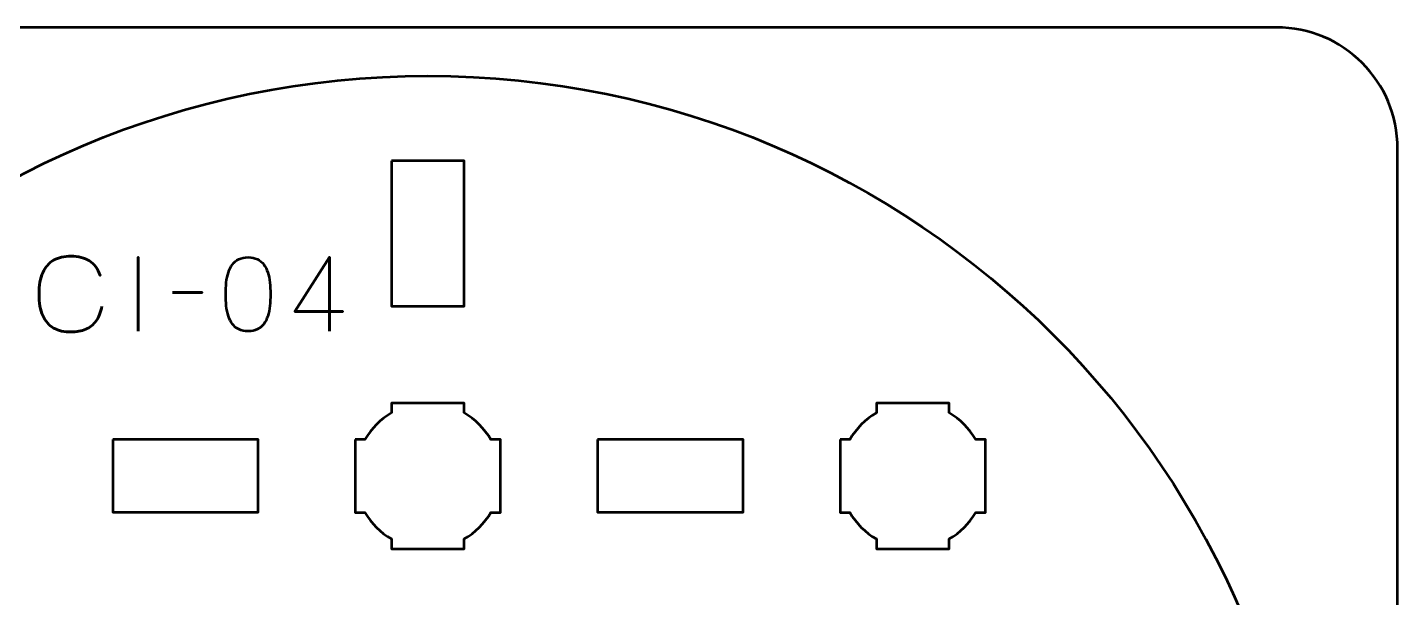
# Model space of a CAD drawing. Header units: centimetres. Extents: x -21.1 to 0, y -29.7 to 0.
# Drawn here: x -5.65 to 0, y -2.35 to 0 of the extents above; entities that cross this region are included whole.
import ezdxf

# ---------------------------------------------------------------- set-up
doc = ezdxf.new("R2010")
doc.units = ezdxf.units.CM
doc.header["$MEASUREMENT"] = 0
doc.layers.add('Layer 1', color=7, linetype='Continuous')

msp = doc.modelspace()

# ---------------------------------------------------------------- linework, layer by layer
at = {"layer": 'Layer 1', "color": 3, "lineweight": 53}
msp.add_ellipse((-4, -3.85), major_axis=(0, 3.65), ratio=1, dxfattribs=at)
at = {"layer": 'Layer 1', "color": 1, "lineweight": 53}
msp.add_open_spline([(-21.00003, -29.19995), (-21.00003, -29.19995), (-21.00003, -2.29992), (-21.00003, -2.29992), (-21.00003, -2.29992), (-21.00003, -2.21709), (-20.93286, -2.14992), (-20.85003, -2.14992), (-20.85003, -2.14992), (-20.7672, -2.14992), (-20.70003, -2.08275), (-20.70003, -1.99992), (-20.70003, -1.99992), (-20.70003, -1.91709), (-20.7672, -1.84992), (-20.85003, -1.84992), (-20.85003, -1.84992), (-20.93286, -1.84992), (-21.00003, -1.78275), (-21.00003, -1.69992), (-21.00003, -1.69992), (-21.00003, -1.61709), (-20.93286, -1.54992), (-20.85003, -1.54992), (-20.85003, -1.54992), (-20.7672, -1.54992), (-20.70003, -1.48275), (-20.70003, -1.39992), (-20.70003, -1.39992), (-20.70003, -1.31709), (-20.7672, -1.24992), (-20.85003, -1.24992), (-20.85003, -1.24992), (-20.93286, -1.24992), (-21.00003, -1.18275), (-21.00003, -1.09992), (-21.00003, -1.09992), (-21.00003, -1.09992), (-21.00003, -0.49992), (-21.00003, -0.49992), (-21.00003, -0.49992), (-21.00003, -0.22295), (-20.77694, 0.00004), (-20.49994, 0.00004), (-20.49994, 0.00004), (-20.49994, 0.00004), (-0.50008, 0.00004), (-0.50008, 0.00004), (-0.50008, 0.00004), (-0.22294, 0.00004), (0.00002, -0.22295), (0.00002, -0.49992), (0.00002, -0.49992), (0.00002, -0.49992), (0.00002, -29.19995), (0.00002, -29.19995), (0.00002, -29.19995), (0.00002, -29.47695), (-0.22294, -29.70004), (-0.50008, -29.70004), (-0.50008, -29.70004), (-0.50008, -29.70004), (-20.49994, -29.70004), (-20.49994, -29.70004), (-20.49994, -29.70004), (-20.77694, -29.70004), (-21.00003, -29.47695), (-21.00003, -29.19995)], degree=3, knots=[0, 0, 0, 0, 0.0588235, 0.0588235, 0.0588235, 0.0588235, 0.1176471, 0.1176471, 0.1176471, 0.1176471, 0.1764706, 0.1764706, 0.1764706, 0.1764706, 0.2352941, 0.2352941, 0.2352941, 0.2352941, 0.2941176, 0.2941176, 0.2941176, 0.2941176, 0.3529412, 0.3529412, 0.3529412, 0.3529412, 0.4117647, 0.4117647, 0.4117647, 0.4117647, 0.4705882, 0.4705882, 0.4705882, 0.4705882, 0.5294118, 0.5294118, 0.5294118, 0.5294118, 0.5882353, 0.5882353, 0.5882353, 0.5882353, 0.6470588, 0.6470588, 0.6470588, 0.6470588, 0.7058824, 0.7058824, 0.7058824, 0.7058824, 0.7647059, 0.7647059, 0.7647059, 0.7647059, 0.8235294, 0.8235294, 0.8235294, 0.8235294, 0.8823529, 0.8823529, 0.8823529, 0.8823529, 0.9411765, 0.9411765, 0.9411765, 0.9411765, 1, 1, 1, 1], dxfattribs=at)
at = {"layer": 'Layer 1', "lineweight": 53}
for points, knots in [([(-4.15004, -0.54995), (-4.15004, -0.54995), (-3.85004, -0.54995), (-3.85004, -0.54995), (-3.85004, -0.54995), (-3.85004, -0.54995), (-3.85004, -1.14995), (-3.85004, -1.14995), (-3.85004, -1.14995), (-3.85004, -1.14995), (-4.15004, -1.14995), (-4.15004, -1.14995), (-4.15004, -1.14995), (-4.15004, -1.14995), (-4.15004, -0.54995), (-4.15004, -0.54995)], [0, 0, 0, 0, 0.25, 0.25, 0.25, 0.25, 0.5, 0.5, 0.5, 0.5, 0.75, 0.75, 0.75, 0.75, 1, 1, 1, 1]), ([(-4.3, -1.69994), (-4.3, -1.69994), (-4.2598, -1.69994), (-4.2598, -1.69994), (-4.2598, -1.69994), (-4.23347, -1.65442), (-4.19551, -1.61649), (-4.15, -1.59016), (-4.15, -1.59016), (-4.15, -1.59016), (-4.15, -1.54994), (-4.15, -1.54994), (-4.15, -1.54994), (-4.15, -1.54994), (-3.85, -1.54994), (-3.85, -1.54994), (-3.85, -1.54994), (-3.85, -1.54994), (-3.85, -1.59013), (-3.85, -1.59013), (-3.85, -1.59013), (-3.80447, -1.61646), (-3.76648, -1.65441), (-3.74012, -1.69994), (-3.74012, -1.69994), (-3.74012, -1.69994), (-3.7, -1.69994), (-3.7, -1.69994), (-3.7, -1.69994), (-3.7, -1.69994), (-3.7, -1.84536), (-3.7, -1.84536), (-3.7, -1.84536), (-3.7, -1.84536), (-3.69994, -1.85001), (-3.69994, -1.85001), (-3.69994, -1.85001), (-3.69994, -1.85001), (-3.7, -1.85465), (-3.7, -1.85465), (-3.7, -1.85465), (-3.7, -1.85465), (-3.7, -1.99994), (-3.7, -1.99994), (-3.7, -1.99994), (-3.7, -1.99994), (-3.74007, -1.99994), (-3.74007, -1.99994), (-3.74007, -1.99994), (-3.76642, -2.04551), (-3.80442, -2.08352), (-3.85, -2.10988), (-3.85, -2.10988), (-3.85, -2.10988), (-3.85, -2.14994), (-3.85, -2.14994), (-3.85, -2.14994), (-3.85, -2.14994), (-3.99328, -2.14994), (-3.99328, -2.14994), (-3.99328, -2.14994), (-3.99328, -2.14994), (-3.99995, -2.15002), (-3.99995, -2.15002), (-3.99995, -2.15002), (-3.99995, -2.15002), (-4.00663, -2.14994), (-4.00663, -2.14994), (-4.00663, -2.14994), (-4.00663, -2.14994), (-4.15, -2.14994), (-4.15, -2.14994), (-4.15, -2.14994), (-4.15, -2.14994), (-4.15, -2.10984), (-4.15, -2.10984), (-4.15, -2.10984), (-4.19554, -2.08348), (-4.23352, -2.04549), (-4.25985, -1.99994), (-4.25985, -1.99994), (-4.25985, -1.99994), (-4.3, -1.99994), (-4.3, -1.99994), (-4.3, -1.99994), (-4.3, -1.99994), (-4.3, -1.69994), (-4.3, -1.69994)], [0, 0, 0, 0, 0.0454545, 0.0454545, 0.0454545, 0.0454545, 0.0909091, 0.0909091, 0.0909091, 0.0909091, 0.1363636, 0.1363636, 0.1363636, 0.1363636, 0.1818182, 0.1818182, 0.1818182, 0.1818182, 0.2272727, 0.2272727, 0.2272727, 0.2272727, 0.2727273, 0.2727273, 0.2727273, 0.2727273, 0.3181818, 0.3181818, 0.3181818, 0.3181818, 0.3636364, 0.3636364, 0.3636364, 0.3636364, 0.4090909, 0.4090909, 0.4090909, 0.4090909, 0.4545455, 0.4545455, 0.4545455, 0.4545455, 0.5, 0.5, 0.5, 0.5, 0.5454545, 0.5454545, 0.5454545, 0.5454545, 0.5909091, 0.5909091, 0.5909091, 0.5909091, 0.6363636, 0.6363636, 0.6363636, 0.6363636, 0.6818182, 0.6818182, 0.6818182, 0.6818182, 0.7272727, 0.7272727, 0.7272727, 0.7272727, 0.7727273, 0.7727273, 0.7727273, 0.7727273, 0.8181818, 0.8181818, 0.8181818, 0.8181818, 0.8636364, 0.8636364, 0.8636364, 0.8636364, 0.9090909, 0.9090909, 0.9090909, 0.9090909, 0.9545455, 0.9545455, 0.9545455, 0.9545455, 1, 1, 1, 1]), ([(-2.3, -1.69994), (-2.3, -1.69994), (-2.2598, -1.69994), (-2.2598, -1.69994), (-2.2598, -1.69994), (-2.23347, -1.65442), (-2.19551, -1.61649), (-2.15, -1.59016), (-2.15, -1.59016), (-2.15, -1.59016), (-2.15, -1.54994), (-2.15, -1.54994), (-2.15, -1.54994), (-2.15, -1.54994), (-1.85, -1.54994), (-1.85, -1.54994), (-1.85, -1.54994), (-1.85, -1.54994), (-1.85, -1.59013), (-1.85, -1.59013), (-1.85, -1.59013), (-1.80447, -1.61646), (-1.76648, -1.65441), (-1.74012, -1.69994), (-1.74012, -1.69994), (-1.74012, -1.69994), (-1.7, -1.69994), (-1.7, -1.69994), (-1.7, -1.69994), (-1.7, -1.69994), (-1.7, -1.84536), (-1.7, -1.84536), (-1.7, -1.84536), (-1.7, -1.84536), (-1.69994, -1.85001), (-1.69994, -1.85001), (-1.69994, -1.85001), (-1.69994, -1.85001), (-1.7, -1.85465), (-1.7, -1.85465), (-1.7, -1.85465), (-1.7, -1.85465), (-1.7, -1.99994), (-1.7, -1.99994), (-1.7, -1.99994), (-1.7, -1.99994), (-1.74007, -1.99994), (-1.74007, -1.99994), (-1.74007, -1.99994), (-1.76642, -2.04551), (-1.80442, -2.08352), (-1.85, -2.10988), (-1.85, -2.10988), (-1.85, -2.10988), (-1.85, -2.14994), (-1.85, -2.14994), (-1.85, -2.14994), (-1.85, -2.14994), (-1.99328, -2.14994), (-1.99328, -2.14994), (-1.99328, -2.14994), (-1.99328, -2.14994), (-1.99995, -2.15002), (-1.99995, -2.15002), (-1.99995, -2.15002), (-1.99995, -2.15002), (-2.00663, -2.14994), (-2.00663, -2.14994), (-2.00663, -2.14994), (-2.00663, -2.14994), (-2.15, -2.14994), (-2.15, -2.14994), (-2.15, -2.14994), (-2.15, -2.14994), (-2.15, -2.10984), (-2.15, -2.10984), (-2.15, -2.10984), (-2.19554, -2.08348), (-2.23352, -2.04549), (-2.25985, -1.99994), (-2.25985, -1.99994), (-2.25985, -1.99994), (-2.3, -1.99994), (-2.3, -1.99994), (-2.3, -1.99994), (-2.3, -1.99994), (-2.3, -1.69994), (-2.3, -1.69994)], [0, 0, 0, 0, 0.0454545, 0.0454545, 0.0454545, 0.0454545, 0.0909091, 0.0909091, 0.0909091, 0.0909091, 0.1363636, 0.1363636, 0.1363636, 0.1363636, 0.1818182, 0.1818182, 0.1818182, 0.1818182, 0.2272727, 0.2272727, 0.2272727, 0.2272727, 0.2727273, 0.2727273, 0.2727273, 0.2727273, 0.3181818, 0.3181818, 0.3181818, 0.3181818, 0.3636364, 0.3636364, 0.3636364, 0.3636364, 0.4090909, 0.4090909, 0.4090909, 0.4090909, 0.4545455, 0.4545455, 0.4545455, 0.4545455, 0.5, 0.5, 0.5, 0.5, 0.5454545, 0.5454545, 0.5454545, 0.5454545, 0.5909091, 0.5909091, 0.5909091, 0.5909091, 0.6363636, 0.6363636, 0.6363636, 0.6363636, 0.6818182, 0.6818182, 0.6818182, 0.6818182, 0.7272727, 0.7272727, 0.7272727, 0.7272727, 0.7727273, 0.7727273, 0.7727273, 0.7727273, 0.8181818, 0.8181818, 0.8181818, 0.8181818, 0.8636364, 0.8636364, 0.8636364, 0.8636364, 0.9090909, 0.9090909, 0.9090909, 0.9090909, 0.9545455, 0.9545455, 0.9545455, 0.9545455, 1, 1, 1, 1]), ([(-5.29999, -1.69993), (-5.29999, -1.69993), (-4.69998, -1.69993), (-4.69998, -1.69993), (-4.69998, -1.69993), (-4.69998, -1.69993), (-4.69998, -1.99993), (-4.69998, -1.99993), (-4.69998, -1.99993), (-4.69998, -1.99993), (-5.29999, -1.99993), (-5.29999, -1.99993), (-5.29999, -1.99993), (-5.29999, -1.99993), (-5.29999, -1.69993), (-5.29999, -1.69993)], [0, 0, 0, 0, 0.25, 0.25, 0.25, 0.25, 0.5, 0.5, 0.5, 0.5, 0.75, 0.75, 0.75, 0.75, 1, 1, 1, 1]), ([(-3.29992, -1.69993), (-3.29992, -1.69993), (-2.69992, -1.69993), (-2.69992, -1.69993), (-2.69992, -1.69993), (-2.69992, -1.69993), (-2.69992, -1.99993), (-2.69992, -1.99993), (-2.69992, -1.99993), (-2.69992, -1.99993), (-3.29992, -1.99993), (-3.29992, -1.99993), (-3.29992, -1.99993), (-3.29992, -1.99993), (-3.29992, -1.69993), (-3.29992, -1.69993)], [0, 0, 0, 0, 0.25, 0.25, 0.25, 0.25, 0.5, 0.5, 0.5, 0.5, 0.75, 0.75, 0.75, 0.75, 1, 1, 1, 1])]:
    msp.add_open_spline(points, degree=3, knots=knots, dxfattribs=at)
at = {"layer": 'Layer 1', "color": 5, "lineweight": 53}
for points, knots in [([(-5.34501, -1.15033), (-5.34953, -1.17453), (-5.35743, -1.1945), (-5.36851, -1.21016), (-5.36851, -1.21016), (-5.37965, -1.22576), (-5.39391, -1.23733), (-5.41126, -1.24488), (-5.41126, -1.24488), (-5.42855, -1.25243), (-5.44887, -1.25624), (-5.47201, -1.25617), (-5.47201, -1.25617), (-5.50016, -1.25624), (-5.52408, -1.2508), (-5.5437, -1.23973), (-5.5437, -1.23973), (-5.56331, -1.22872), (-5.57827, -1.21172), (-5.58857, -1.18865), (-5.58857, -1.18865), (-5.59887, -1.16557), (-5.60402, -1.13601), (-5.60409, -1.09996), (-5.60409, -1.09996), (-5.60402, -1.06405), (-5.59887, -1.03455), (-5.58857, -1.01148), (-5.58857, -1.01148), (-5.57827, -0.98841), (-5.56331, -0.97134), (-5.5437, -0.96026), (-5.5437, -0.96026), (-5.52408, -0.94918), (-5.50016, -0.94368), (-5.47201, -0.94375), (-5.47201, -0.94375), (-5.44188, -0.94368), (-5.41663, -0.9501), (-5.39631, -0.96301), (-5.39631, -0.96301), (-5.37606, -0.97592), (-5.36117, -0.99589), (-5.35179, -1.02291), (-5.35179, -1.02291), (-5.36117, -0.99589), (-5.37606, -0.97592), (-5.39631, -0.96301), (-5.39631, -0.96301), (-5.41663, -0.9501), (-5.44188, -0.94368), (-5.47201, -0.94375), (-5.47201, -0.94375), (-5.50016, -0.94368), (-5.52408, -0.94918), (-5.5437, -0.96026), (-5.5437, -0.96026), (-5.56331, -0.97134), (-5.57827, -0.98841), (-5.58857, -1.01148), (-5.58857, -1.01148), (-5.59887, -1.03455), (-5.60402, -1.06405), (-5.60409, -1.09996), (-5.60409, -1.09996), (-5.60402, -1.13601), (-5.59887, -1.16557), (-5.58857, -1.18865), (-5.58857, -1.18865), (-5.57827, -1.21172), (-5.56331, -1.22872), (-5.5437, -1.23973), (-5.5437, -1.23973), (-5.52408, -1.2508), (-5.50016, -1.25624), (-5.47201, -1.25617), (-5.47201, -1.25617), (-5.44887, -1.25624), (-5.42855, -1.25243), (-5.41126, -1.24488), (-5.41126, -1.24488), (-5.39391, -1.23733), (-5.37965, -1.22576), (-5.36851, -1.21016), (-5.36851, -1.21016), (-5.35743, -1.1945), (-5.34953, -1.17453), (-5.34501, -1.15033)], [0, 0, 0, 0, 0.0454545, 0.0454545, 0.0454545, 0.0454545, 0.0909091, 0.0909091, 0.0909091, 0.0909091, 0.1363636, 0.1363636, 0.1363636, 0.1363636, 0.1818182, 0.1818182, 0.1818182, 0.1818182, 0.2272727, 0.2272727, 0.2272727, 0.2272727, 0.2727273, 0.2727273, 0.2727273, 0.2727273, 0.3181818, 0.3181818, 0.3181818, 0.3181818, 0.3636364, 0.3636364, 0.3636364, 0.3636364, 0.4090909, 0.4090909, 0.4090909, 0.4090909, 0.4545455, 0.4545455, 0.4545455, 0.4545455, 0.5, 0.5, 0.5, 0.5, 0.5454545, 0.5454545, 0.5454545, 0.5454545, 0.5909091, 0.5909091, 0.5909091, 0.5909091, 0.6363636, 0.6363636, 0.6363636, 0.6363636, 0.6818182, 0.6818182, 0.6818182, 0.6818182, 0.7272727, 0.7272727, 0.7272727, 0.7272727, 0.7727273, 0.7727273, 0.7727273, 0.7727273, 0.8181818, 0.8181818, 0.8181818, 0.8181818, 0.8636364, 0.8636364, 0.8636364, 0.8636364, 0.9090909, 0.9090909, 0.9090909, 0.9090909, 0.9545455, 0.9545455, 0.9545455, 0.9545455, 1, 1, 1, 1]), ([(-5.19515, -1.25278), (-5.19515, -1.25278), (-5.19515, -0.94756), (-5.19515, -0.94756), (-5.19515, -0.94756), (-5.19515, -0.94756), (-5.19515, -1.25278), (-5.19515, -1.25278)], [0, 0, 0, 0, 0.5, 0.5, 0.5, 0.5, 1, 1, 1, 1]), ([(-4.74176, -1.25278), (-4.72695, -1.25271), (-4.71418, -1.2501), (-4.70352, -1.24502), (-4.70352, -1.24502), (-4.69294, -1.23994), (-4.68412, -1.23267), (-4.67707, -1.22343), (-4.67707, -1.22343), (-4.67008, -1.21412), (-4.66458, -1.20311), (-4.66049, -1.19041), (-4.66049, -1.19041), (-4.65646, -1.17771), (-4.65357, -1.16381), (-4.65195, -1.14857), (-4.65195, -1.14857), (-4.65025, -1.13333), (-4.64941, -1.11731), (-4.64948, -1.10038), (-4.64948, -1.10038), (-4.64941, -1.08352), (-4.65025, -1.0675), (-4.65195, -1.05233), (-4.65195, -1.05233), (-4.65357, -1.03716), (-4.65646, -1.02319), (-4.66049, -1.01049), (-4.66049, -1.01049), (-4.66458, -0.99786), (-4.67008, -0.98686), (-4.67707, -0.97747), (-4.67707, -0.97747), (-4.68412, -0.96816), (-4.69294, -0.96089), (-4.70352, -0.95581), (-4.70352, -0.95581), (-4.71418, -0.95066), (-4.72695, -0.94805), (-4.74176, -0.94798), (-4.74176, -0.94798), (-4.75658, -0.94805), (-4.76935, -0.95066), (-4.78001, -0.95581), (-4.78001, -0.95581), (-4.79059, -0.96089), (-4.79941, -0.96816), (-4.80646, -0.97747), (-4.80646, -0.97747), (-4.81345, -0.98686), (-4.81895, -0.99786), (-4.82304, -1.01049), (-4.82304, -1.01049), (-4.82707, -1.02319), (-4.82996, -1.03716), (-4.83158, -1.05233), (-4.83158, -1.05233), (-4.83327, -1.0675), (-4.83412, -1.08352), (-4.83405, -1.10038), (-4.83405, -1.10038), (-4.83412, -1.11731), (-4.83327, -1.13333), (-4.83158, -1.14857), (-4.83158, -1.14857), (-4.82996, -1.16381), (-4.82707, -1.17771), (-4.82304, -1.19041), (-4.82304, -1.19041), (-4.81895, -1.20311), (-4.81345, -1.21412), (-4.80646, -1.22343), (-4.80646, -1.22343), (-4.79941, -1.23267), (-4.79059, -1.23994), (-4.78001, -1.24502), (-4.78001, -1.24502), (-4.76935, -1.2501), (-4.75658, -1.25271), (-4.74176, -1.25278)], [0, 0, 0, 0, 0.05, 0.05, 0.05, 0.05, 0.1, 0.1, 0.1, 0.1, 0.15, 0.15, 0.15, 0.15, 0.2, 0.2, 0.2, 0.2, 0.25, 0.25, 0.25, 0.25, 0.3, 0.3, 0.3, 0.3, 0.35, 0.35, 0.35, 0.35, 0.4, 0.4, 0.4, 0.4, 0.45, 0.45, 0.45, 0.45, 0.5, 0.5, 0.5, 0.5, 0.55, 0.55, 0.55, 0.55, 0.6, 0.6, 0.6, 0.6, 0.65, 0.65, 0.65, 0.65, 0.7, 0.7, 0.7, 0.7, 0.75, 0.75, 0.75, 0.75, 0.8, 0.8, 0.8, 0.8, 0.85, 0.85, 0.85, 0.85, 0.9, 0.9, 0.9, 0.9, 0.95, 0.95, 0.95, 0.95, 1, 1, 1, 1]), ([(-4.74176, -1.25278), (-4.72695, -1.25271), (-4.71418, -1.2501), (-4.70352, -1.24502), (-4.70352, -1.24502), (-4.69294, -1.23994), (-4.68412, -1.23267), (-4.67707, -1.22343), (-4.67707, -1.22343), (-4.67008, -1.21412), (-4.66458, -1.20311), (-4.66049, -1.19041), (-4.66049, -1.19041), (-4.65646, -1.17771), (-4.65357, -1.16381), (-4.65195, -1.14857), (-4.65195, -1.14857), (-4.65025, -1.13333), (-4.64941, -1.11731), (-4.64948, -1.10038), (-4.64948, -1.10038), (-4.64941, -1.08352), (-4.65025, -1.0675), (-4.65195, -1.05233), (-4.65195, -1.05233), (-4.65357, -1.03716), (-4.65646, -1.02319), (-4.66049, -1.01049), (-4.66049, -1.01049), (-4.66458, -0.99786), (-4.67008, -0.98686), (-4.67707, -0.97747), (-4.67707, -0.97747), (-4.68412, -0.96816), (-4.69294, -0.96089), (-4.70352, -0.95581), (-4.70352, -0.95581), (-4.71418, -0.95066), (-4.72695, -0.94805), (-4.74176, -0.94798), (-4.74176, -0.94798), (-4.75658, -0.94805), (-4.76935, -0.95066), (-4.78001, -0.95581), (-4.78001, -0.95581), (-4.79059, -0.96089), (-4.79941, -0.96816), (-4.80646, -0.97747), (-4.80646, -0.97747), (-4.81345, -0.98686), (-4.81895, -0.99786), (-4.82304, -1.01049), (-4.82304, -1.01049), (-4.82707, -1.02319), (-4.82996, -1.03716), (-4.83158, -1.05233), (-4.83158, -1.05233), (-4.83327, -1.0675), (-4.83412, -1.08352), (-4.83405, -1.10038), (-4.83405, -1.10038), (-4.83412, -1.11731), (-4.83327, -1.13333), (-4.83158, -1.14857), (-4.83158, -1.14857), (-4.82996, -1.16381), (-4.82707, -1.17771), (-4.82304, -1.19041), (-4.82304, -1.19041), (-4.81895, -1.20311), (-4.81345, -1.21412), (-4.80646, -1.22343), (-4.80646, -1.22343), (-4.79941, -1.23267), (-4.79059, -1.23994), (-4.78001, -1.24502), (-4.78001, -1.24502), (-4.76935, -1.2501), (-4.75658, -1.25271), (-4.74176, -1.25278)], [0, 0, 0, 0, 0.05, 0.05, 0.05, 0.05, 0.1, 0.1, 0.1, 0.1, 0.15, 0.15, 0.15, 0.15, 0.2, 0.2, 0.2, 0.2, 0.25, 0.25, 0.25, 0.25, 0.3, 0.3, 0.3, 0.3, 0.35, 0.35, 0.35, 0.35, 0.4, 0.4, 0.4, 0.4, 0.45, 0.45, 0.45, 0.45, 0.5, 0.5, 0.5, 0.5, 0.55, 0.55, 0.55, 0.55, 0.6, 0.6, 0.6, 0.6, 0.65, 0.65, 0.65, 0.65, 0.7, 0.7, 0.7, 0.7, 0.75, 0.75, 0.75, 0.75, 0.8, 0.8, 0.8, 0.8, 0.85, 0.85, 0.85, 0.85, 0.9, 0.9, 0.9, 0.9, 0.95, 0.95, 0.95, 0.95, 1, 1, 1, 1]), ([(-4.40522, -1.25278), (-4.40522, -1.25278), (-4.40522, -0.94756), (-4.40522, -0.94756), (-4.40522, -0.94756), (-4.40522, -0.94756), (-4.54915, -1.1715), (-4.54915, -1.1715), (-4.54915, -1.1715), (-4.54915, -1.1715), (-4.35103, -1.1715), (-4.35103, -1.1715), (-4.35103, -1.1715), (-4.35103, -1.1715), (-4.54915, -1.1715), (-4.54915, -1.1715), (-4.54915, -1.1715), (-4.54915, -1.1715), (-4.40522, -0.94756), (-4.40522, -0.94756), (-4.40522, -0.94756), (-4.40522, -0.94756), (-4.40522, -1.25278), (-4.40522, -1.25278)], [0, 0, 0, 0, 0.1666667, 0.1666667, 0.1666667, 0.1666667, 0.3333333, 0.3333333, 0.3333333, 0.3333333, 0.5, 0.5, 0.5, 0.5, 0.6666667, 0.6666667, 0.6666667, 0.6666667, 0.8333333, 0.8333333, 0.8333333, 0.8333333, 1, 1, 1, 1]), ([(-5.05418, -1.09318), (-5.05418, -1.09318), (-4.93099, -1.09318), (-4.93099, -1.09318), (-4.93099, -1.09318), (-4.93099, -1.09318), (-5.05418, -1.09318), (-5.05418, -1.09318)], [0, 0, 0, 0, 0.5, 0.5, 0.5, 0.5, 1, 1, 1, 1])]:
    msp.add_open_spline(points, degree=3, knots=knots, dxfattribs=at)

doc.saveas('drawing.dxf')
